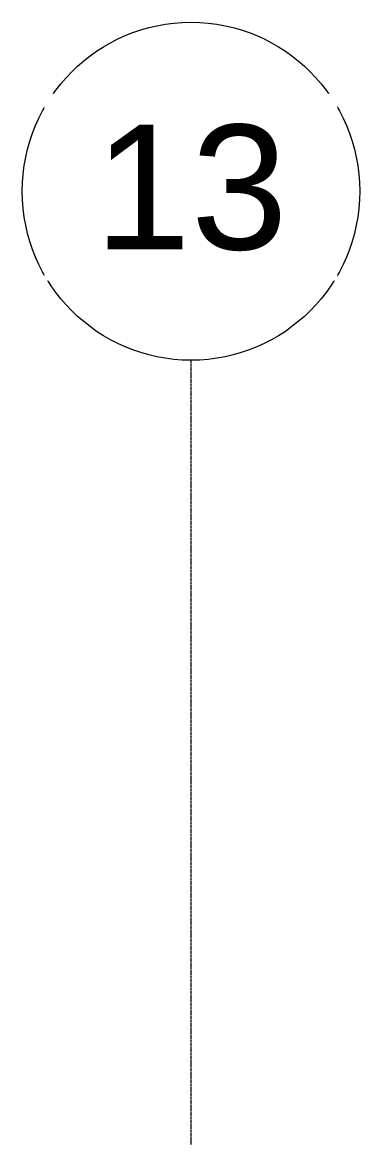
# Model space of a CAD drawing. Header units: inches. Extents: x -54868 to -186, y -265 to 853.
# Drawn here: x -13648.3 to -13552.3, y 352.9 to 669.8 of the extents above; entities that cross this region are included whole.
import ezdxf

# ---------------------------------------------------------------- set-up
doc = ezdxf.new("R2010")
doc.units = ezdxf.units.IN
doc.header["$MEASUREMENT"] = 0
doc.linetypes.add('Grid Line 1_2_', pattern=[0.875, 0.5, -0.125, 0.125, -0.125])
doc.layers.add('S-GRID', color=1, linetype='Continuous', lineweight=9)
doc.layers.add('S-GRID-IDEN', color=1, linetype='Continuous', lineweight=9)
doc.styles.add('Arial_1', font='arial.ttf', dxfattribs={"height": 35.407186})

# ---------------------------------------------------------------- blocks, each defined once
blk = doc.blocks.new('Grid - Grid Head - Circle-14747-Section 6')
at = {"layer": 'S-GRID-IDEN'}
blk.add_circle((-22796.39, 621.76), 48, dxfattribs=at)

msp = doc.modelspace()

# ---------------------------------------------------------------- linework, layer by layer
at = {"layer": 'S-GRID', "linetype": 'Grid Line 1_2_'}
msp.add_line((-13600.25761, -132), (-13600.25761, 573.76478), dxfattribs=at)

# ---------------------------------------------------------------- block references
at = {"layer": 'S-GRID-IDEN'}
msp.add_blockref('Grid - Grid Head - Circle-14747-Section 6', (9196.13261, 0), dxfattribs=at)

# ---------------------------------------------------------------- next in the draw order: texts
at = {"layer": 'S-GRID-IDEN', "insert": (-13600.26684, 640.63852), "char_height": 35.407186, "width": 65.664, "attachment_point": 2, "line_spacing_factor": 0.938532, "style": 'Arial_1', "bg_fill": 3, "box_fill_scale": 1.25, "bg_fill_color": 0, "bg_fill_transparency": 0}
msp.add_mtext('13', dxfattribs=at)

doc.saveas('drawing.dxf')
